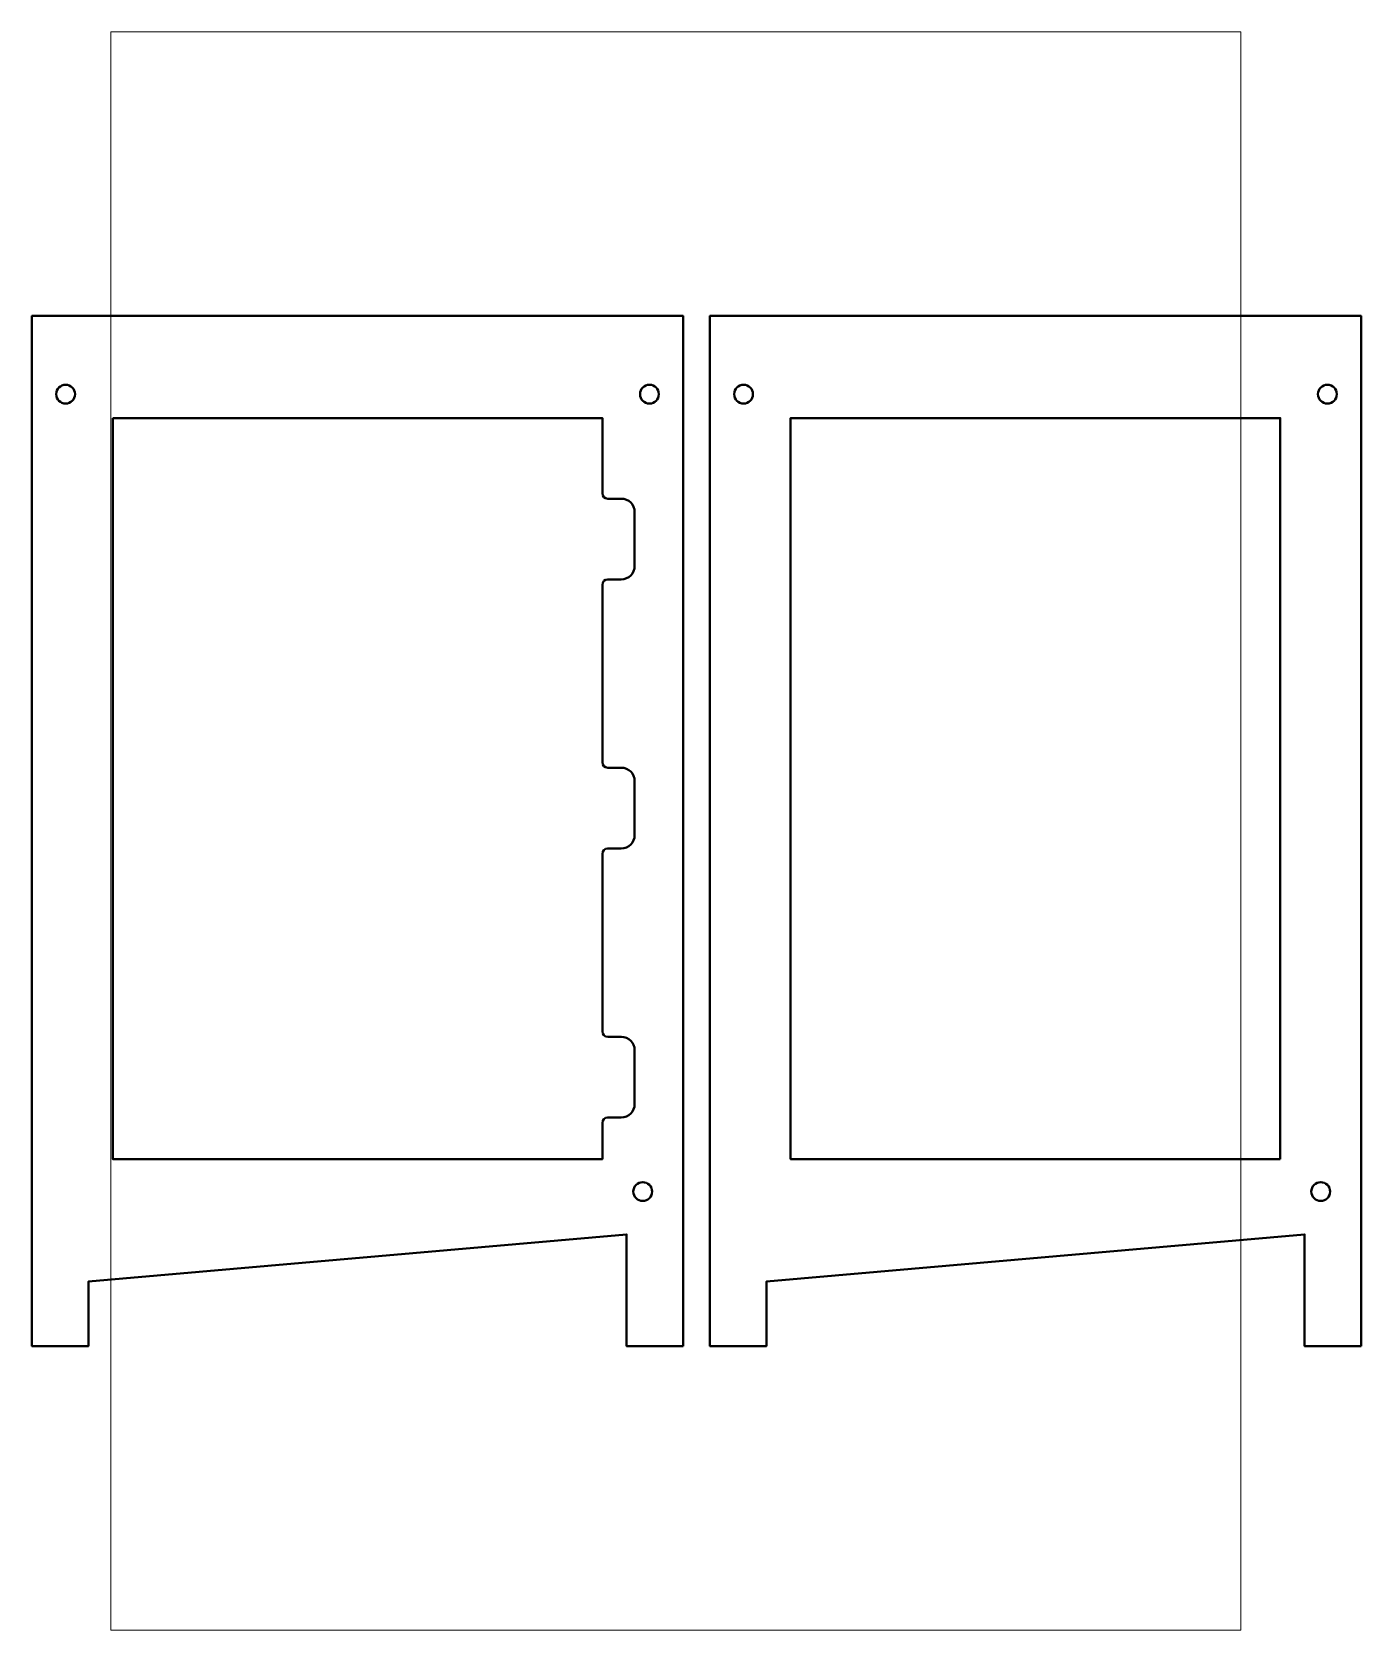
# Model space of a CAD drawing. Header units: millimetres. Extents: x 99 to 594, y -107 to 488.
import ezdxf

# ---------------------------------------------------------------- set-up
doc = ezdxf.new("R2010")
doc.units = ezdxf.units.MM
doc.header["$MEASUREMENT"] = 0
doc.layers.get('0').update_dxf_attribs({"lineweight": 0})
doc.layers.add('Geometrien', color=7, linetype='Continuous', lineweight=0)

msp = doc.modelspace()

# ---------------------------------------------------------------- linework, layer by layer
at = {"color": 18, "lineweight": 0, "true_color": 0x000000}
msp.add_lwpolyline([(128.82, -106.54), (128.82, 487.54), (548.87, 487.54), (548.87, -106.54)], close=True, dxfattribs=at)
msp.add_lwpolyline([(128.82, -106.54), (128.82, 487.54), (548.87, 487.54), (548.87, -106.54)], close=True, dxfattribs=at)
at = {"layer": 'Geometrien', "color": 18, "lineweight": 40, "true_color": 0x000000}
for points in [[(341.51, -1), (341.51, 382), (99.48, 382), (99.48, -1), (120.48, -1), (120.48, 23.02), (320.51, 40.52), (320.51, -1)], [(593.53, -1), (593.53, 382), (351.5, 382), (351.5, -1), (372.5, -1), (372.5, 23.02), (572.53, 40.52), (572.53, -1)], [(563.52, 68.51), (381.5, 68.51), (381.5, 344), (563.52, 344)]]:
    msp.add_lwpolyline(points, close=True, dxfattribs=at)
for centre in [(111.98, 352.9), (329.01, 352.9), (364, 352.9), (581.03, 352.9), (326.51, 56.46), (578.53, 56.46)]:
    msp.add_circle(centre, 3.5, dxfattribs=at)
msp.add_open_spline([(129.48, 344), (129.48, 344), (311.5, 344), (311.5, 344), (311.5, 344), (311.5, 316.04), (311.5, 316.04), (311.5, 314.94), (312.4, 314.04), (313.51, 314.04), (313.51, 314.04), (318.51, 314.04), (318.51, 314.04), (321.27, 314.04), (323.51, 311.8), (323.51, 309.04), (323.51, 309.04), (323.51, 289.04), (323.51, 289.04), (323.51, 286.28), (321.27, 284.04), (318.51, 284.04), (318.51, 284.04), (313.51, 284.04), (313.51, 284.04), (312.4, 284.04), (311.5, 283.14), (311.5, 282.04), (311.5, 282.04), (311.5, 216.03), (311.5, 216.03), (311.5, 214.92), (312.4, 214.03), (313.51, 214.03), (313.51, 214.03), (318.51, 214.03), (318.51, 214.03), (321.27, 214.03), (323.51, 211.79), (323.51, 209.03), (323.51, 209.03), (323.51, 189.02), (323.51, 189.02), (323.51, 186.26), (321.27, 184.02), (318.51, 184.02), (318.51, 184.02), (313.51, 184.02), (313.51, 184.02), (312.4, 184.02), (311.5, 183.13), (311.5, 182.02), (311.5, 182.02), (311.5, 116.02), (311.5, 116.02), (311.5, 114.91), (312.4, 114.01), (313.51, 114.01), (313.51, 114.01), (318.51, 114.01), (318.51, 114.01), (321.27, 114.01), (323.51, 111.78), (323.51, 109.01), (323.51, 109.01), (323.51, 89.01), (323.51, 89.01), (323.51, 86.25), (321.27, 84.01), (318.51, 84.01), (318.51, 84.01), (313.51, 84.01), (313.51, 84.01), (312.4, 84.01), (311.5, 83.12), (311.5, 82.01), (311.5, 82.01), (311.5, 68.51), (311.5, 68.51), (311.5, 68.51), (129.48, 68.51), (129.48, 68.51), (129.48, 68.51), (129.48, 344), (129.48, 344)], degree=3, knots=[0, 0, 0, 0, 1, 1, 1, 2, 2, 2, 3, 3, 3, 4, 4, 4, 5, 5, 5, 6, 6, 6, 7, 7, 7, 8, 8, 8, 9, 9, 9, 10, 10, 10, 11, 11, 11, 12, 12, 12, 13, 13, 13, 14, 14, 14, 15, 15, 15, 16, 16, 16, 17, 17, 17, 18, 18, 18, 19, 19, 19, 20, 20, 20, 21, 21, 21, 22, 22, 22, 23, 23, 23, 24, 24, 24, 25, 25, 25, 26, 26, 26, 27, 27, 27, 28, 28, 28, 28], dxfattribs=at)

doc.saveas('drawing.dxf')
